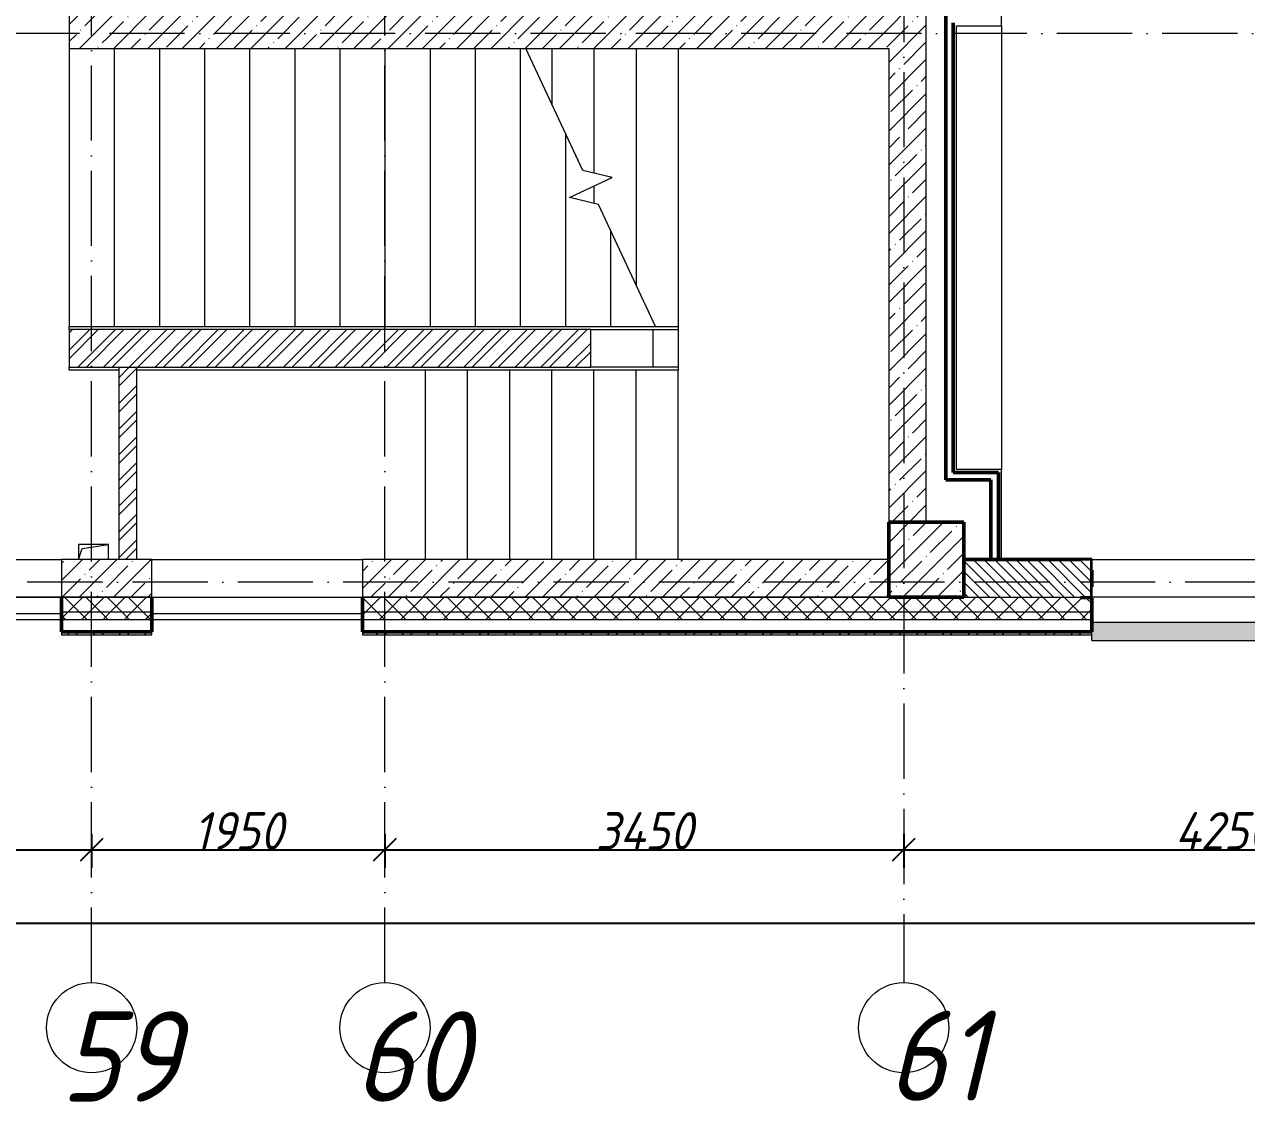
# Model space of a CAD drawing. Header units: millimetres. Extents: x -12989 to 629078, y -109036 to 555275.
# Drawn here: x 596266 to 604393, y 260618 to 267783 of the extents above; entities that cross this region are included whole.
import ezdxf

# ---------------------------------------------------------------- set-up
doc = ezdxf.new("R2010")
doc.units = ezdxf.units.MM
doc.linetypes.add('50_200_ШТРИХ_1Т_ш5_п1_п1_', pattern=[700, 500, -100, 0, -100])
for name, color, linetype, lineweight in [('A-____-____-DIMS', 7, 'Continuous', 9), ('A-FLOR-____-OTLN', 7, 'Continuous', 9), ('A-GENM-____-MCUT', 7, 'Continuous', 25), ('A-GENM-____-OTLN', 7, 'Continuous', 9), ('A-GENM-____-OTLN-1', 7, 'Continuous', 25), ('A-GLAZ-____-OTLN', 7, 'Continuous', 9), ('A-WALL-____-MCUT-1', 7, 'Continuous', 9), ('A-WALL-____-MCUT-2', 7, 'Continuous', 50), ('A-WALL-____-MCUT-3', 7, 'Continuous', 9), ('A-WALL-____-OTLN', 7, 'Continuous', 9), ('A-WALL-____-PATT-1', 7, 'Continuous', 9), ('A-WALL-FNSH-MCUT-1', 7, 'Continuous', 9), ('I-WALL-____-OTLN', 7, 'Continuous', 9), ('S-COLS-____-MCUT', 7, 'Continuous', 50), ('S-COLS-____-OTLN', 7, 'Continuous', 9), ('S-GRID-____-IDEN', 7, 'Continuous', 9), ('S-GRID-____-OTLN-1', 7, '50_200_ШТРИХ_1Т_ш5_п1_п1_', 9), ('S-STRS-____-MBND', 7, 'Continuous', 9), ('S-STRS-____-OTLN-1', 7, 'Continuous', 9)]:
    doc.layers.add(name, color=color, linetype=linetype, lineweight=lineweight)
doc.layers.add('A-GLAZ-____-OTLN-1', color=7, linetype='Continuous', lineweight=9, true_color=0xc0c0c0)
doc.styles.add('ISOCPEUR_I', font='isocpeui.ttf', dxfattribs={"width": 0.9, "height": 2.5})
doc.styles.add('ISOCPEUR_I_9', font='isocpeui.ttf', dxfattribs={"width": 0.9, "height": 250})
doc.dimstyles.new('ISO-2_5_0_9К_БОЛЬШОЙ_ОСИ', dxfattribs={"dimscale": 304.8, "dimtxt": 248.995294, "dimasz": 0.492126, "dimexe": 0.393701, "dimexo": 0, "dimgap": 0, "dimtad": 1, "dimdec": 0, "dimzin": 0, "dimdsep": 46, "dimtxsty": 'ISOCPEUR_I_9', "dimblk1": 'OBLIQUE', "dimblk2": 'OBLIQUE', "dimsah": 1, "dimcen": 0.09, "dimdle": 0.393701, "dimazin": 0, "dimtfac": 1, "dimtdec": 4, "dimtix": 1, "dimtmove": 0, "dimatfit": 3, "dimfxl": 1, "dimtvp": 1, "dimtolj": 1, "dimtzin": 0, "dimarcsym": 2})
pattern_1 = [(45, (513013.31, 265891.49), (-85.53659, 85.53659), []), (45, (513070.34, 265891.49), (-85.53659, 85.53659), [])]
pattern_2 = [(45, (513013.31, 265891.49), (-114.04925, 114.04925), []), (45, (513127.36, 265891.49), (-114.04925, 114.04925), [201.612, -40.322, 3.353, -36.97])]
pattern_3 = [(45, (513013.31, 265891.49), (-70.71068, 70.71068), []), (135, (513013.31, 265891.49), (-70.71068, -70.71068), [])]

# ---------------------------------------------------------------- blocks, each defined once
blk = doc.blocks.new('BSC_Колонна _Прямоугольная - 500х500-V146-АР1_План отверстий 1 этажа в осях 1-64_А-ГГ')
at = {"layer": 'S-COLS-____-OTLN'}
h = blk.add_hatch(dxfattribs=at)
h.set_pattern_fill('FP_180', color=256, style=0, pattern_type=2)
h.set_pattern_definition([(45, (-89250, 1668.96), (-114.04925, 114.04925), []), (45, (-89135.95, 1668.96), (-114.04925, 114.04925), [201.613, -40.323, 3.353, -36.97])])
h.paths.add_polyline_path([(-250, -250), (250, -250), (250, 250), (-250, 250)], flags=0)
at = {"layer": 'S-COLS-____-MCUT'}
for p, q in [((250, 250), (-250, 250)), ((-250, 250), (-250, -250)), ((250, -250), (250, 250)), ((-250, -250), (250, -250))]:
    blk.add_line(p, q, dxfattribs=at)
blk = doc.blocks.new('Фахверк_СКБ_Уголок - 250_2700-27497298-АР1_План отверстий 1 этажа в осях 1-64_А-ГГ')
at = {"layer": 'A-GENM-____-MCUT'}
for p, q in [((200, 181), (125, 181)), ((125, 181), (125, 106)), ((131, 106), (131, 175)), ((131, 175), (200, 175)), ((200, 175), (200, 181)), ((125, 106), (131, 106)), ((131, -6), (125, -6)), ((125, -6), (125, -81)), ((125, -81), (200, -81)), ((131, -75), (131, -6)), ((200, -75), (131, -75)), ((200, -81), (200, -75))]:
    blk.add_line(p, q, dxfattribs=at)
blk = doc.blocks.new('AR_Отверстие прямоугольное _в плите_ - AR_Отверстие прямоугольное _в плите_-V189-АР1_План отверстий 1 этажа в осях 1-64_А-ГГ')
at = {"layer": 'A-GENM-____-OTLN'}
for p, q in [((100, 50), (-100, 50)), ((-100, 50), (-100, -50)), ((-100, -50), (-75, 25)), ((-75, 25), (100, 50)), ((100, -50), (100, 50))]:
    blk.add_line(p, q, dxfattribs=at)
blk = doc.blocks.new('Отлив_СКБ - Отлив витража_120_НВФ-V210-АР1_План отверстий 1 этажа в осях 1-64_А-ГГ')
at = {"layer": 'A-GLAZ-____-OTLN-1'}
for points in [[(0, -2), (1800, -2), (1800, 0), (0, 0)], [(51.1, -120), (1800, -120), (1800, -2), (0, -2), (0, -120)]]:
    blk.add_hatch(color=256, dxfattribs=at).paths.add_polyline_path(points, flags=0)
at = {"layer": 'A-GLAZ-____-OTLN'}
for p, q in [((0, 0), (1800, 0)), ((1800, -2), (0, -2)), ((0, -120), (0, -83)), ((0, -120), (1800, -120)), ((1800, -83), (1800, -120))]:
    blk.add_line(p, q, dxfattribs=at)
blk = doc.blocks.new('Ось сетки - Круг_Ø6_00__ISO-2_5_0_9K_-25732049-АР1_План отверстий 1 этажа в осях 1-64_А-ГГ')
at = {"layer": 'S-GRID-____-IDEN'}
blk.add_circle((0, 0), 3, dxfattribs=at)
blk = doc.blocks.new('_Oblique')
at = {"color": 0, "linetype": 'ByBlock', "lineweight": -2}
blk.add_line((-0.5, -0.5), (0.5, 0.5), dxfattribs=at)
blk = doc.blocks.new('*D5758')
at = {"layer": 'A-____-____-DIMS', "color": 0, "lineweight": -2, "transparency": 16777216}
for p, q in [((594313.3, 262399), (594313.3, 262173)), ((596713.3, 262399), (596713.3, 262173)), ((594193.3, 262293), (596833.3, 262293))]:
    blk.add_line(p, q, dxfattribs=at)
at = {"layer": 'Defpoints', "color": 0, "transparency": 16777216}
for p in [(594313.3, 262399), (596713.3, 262399), (596713.3, 262293)]:
    blk.add_point(p, dxfattribs=at)
at = {"layer": 'A-____-____-DIMS', "color": 0, "lineweight": -2, "transparency": 16777216, "xscale": 150, "yscale": 150, "zscale": 150, "rotation": 180}
blk.add_blockref('_Oblique', (594313.3, 262293), dxfattribs=at)
at = {"layer": 'A-____-____-DIMS', "color": 0, "lineweight": -2, "transparency": 16777216, "xscale": 150, "yscale": 150, "zscale": 150}
blk.add_blockref('_Oblique', (596713.3, 262293), dxfattribs=at)
at = {"layer": 'A-____-____-DIMS', "color": 0, "transparency": 16777216, "insert": (595513.3, 262418), "char_height": 250, "width": 781.462, "attachment_point": 5, "style": 'ISOCPEUR_I_9'}
blk.add_mtext('\\A1;2400', dxfattribs=at)
blk = doc.blocks.new('*D5759')
at = {"layer": 'A-____-____-DIMS', "color": 0, "lineweight": -2, "transparency": 16777216}
for p, q in [((596713.3, 262399), (596713.3, 262173)), ((598663.3, 262399), (598663.3, 262173)), ((596593.3, 262293), (598783.3, 262293))]:
    blk.add_line(p, q, dxfattribs=at)
at = {"layer": 'Defpoints', "color": 0, "transparency": 16777216}
for p in [(596713.3, 262399), (598663.3, 262399), (598663.3, 262293)]:
    blk.add_point(p, dxfattribs=at)
at = {"layer": 'A-____-____-DIMS', "color": 0, "lineweight": -2, "transparency": 16777216, "xscale": 150, "yscale": 150, "zscale": 150, "rotation": 180}
blk.add_blockref('_Oblique', (596713.3, 262293), dxfattribs=at)
at = {"layer": 'A-____-____-DIMS', "color": 0, "lineweight": -2, "transparency": 16777216, "xscale": 150, "yscale": 150, "zscale": 150}
blk.add_blockref('_Oblique', (598663.3, 262293), dxfattribs=at)
at = {"layer": 'A-____-____-DIMS', "color": 0, "transparency": 16777216, "insert": (597688.3, 262418), "char_height": 250, "width": 701.018, "attachment_point": 5, "style": 'ISOCPEUR_I_9'}
blk.add_mtext('\\A1;1950', dxfattribs=at)
blk = doc.blocks.new('*D5760')
at = {"layer": 'A-____-____-DIMS', "color": 0, "lineweight": -2, "transparency": 16777216}
for p, q in [((598663.3, 262399), (598663.3, 262173)), ((602113.3, 262399), (602113.3, 262173)), ((598543.3, 262293), (602233.3, 262293))]:
    blk.add_line(p, q, dxfattribs=at)
at = {"layer": 'Defpoints', "color": 0, "transparency": 16777216}
for p in [(598663.3, 262399), (602113.3, 262399), (602113.3, 262293)]:
    blk.add_point(p, dxfattribs=at)
at = {"layer": 'A-____-____-DIMS', "color": 0, "lineweight": -2, "transparency": 16777216, "xscale": 150, "yscale": 150, "zscale": 150, "rotation": 180}
blk.add_blockref('_Oblique', (598663.3, 262293), dxfattribs=at)
at = {"layer": 'A-____-____-DIMS', "color": 0, "lineweight": -2, "transparency": 16777216, "xscale": 150, "yscale": 150, "zscale": 150}
blk.add_blockref('_Oblique', (602113.3, 262293), dxfattribs=at)
at = {"layer": 'A-____-____-DIMS', "color": 0, "transparency": 16777216, "insert": (600388.3, 262418), "char_height": 250, "width": 781.462, "attachment_point": 5, "style": 'ISOCPEUR_I_9'}
blk.add_mtext('\\A1;3450', dxfattribs=at)
blk = doc.blocks.new('*D5761')
at = {"layer": 'A-____-____-DIMS', "color": 0, "lineweight": -2, "transparency": 16777216}
for p, q in [((602113.3, 262399), (602113.3, 262173)), ((606363.3, 262399), (606363.3, 262173)), ((601993.3, 262293), (606483.3, 262293))]:
    blk.add_line(p, q, dxfattribs=at)
at = {"layer": 'Defpoints', "color": 0, "transparency": 16777216}
for p in [(602113.3, 262399), (606363.3, 262399), (606363.3, 262293)]:
    blk.add_point(p, dxfattribs=at)
at = {"layer": 'A-____-____-DIMS', "color": 0, "lineweight": -2, "transparency": 16777216, "xscale": 150, "yscale": 150, "zscale": 150, "rotation": 180}
blk.add_blockref('_Oblique', (602113.3, 262293), dxfattribs=at)
at = {"layer": 'A-____-____-DIMS', "color": 0, "lineweight": -2, "transparency": 16777216, "xscale": 150, "yscale": 150, "zscale": 150}
blk.add_blockref('_Oblique', (606363.3, 262293), dxfattribs=at)
at = {"layer": 'A-____-____-DIMS', "color": 0, "transparency": 16777216, "insert": (604238.3, 262418), "char_height": 250, "width": 781.462, "attachment_point": 5, "style": 'ISOCPEUR_I_9'}
blk.add_mtext('\\A1;4250', dxfattribs=at)
blk = doc.blocks.new('*D5763')
at = {"layer": 'A-____-____-DIMS', "color": 0, "lineweight": -2, "transparency": 16777216}
for p, q in [((510663.3, 261910.8), (510663.3, 261684.8)), ((614163.3, 261910.8), (614163.3, 261684.8)), ((510543.3, 261804.8), (614283.3, 261804.8))]:
    blk.add_line(p, q, dxfattribs=at)
at = {"layer": 'Defpoints', "color": 0, "transparency": 16777216}
for p in [(510663.3, 261910.8), (614163.3, 261910.8), (614163.3, 261804.8)]:
    blk.add_point(p, dxfattribs=at)
at = {"layer": 'A-____-____-DIMS', "color": 0, "lineweight": -2, "transparency": 16777216, "xscale": 150, "yscale": 150, "zscale": 150, "rotation": 180}
blk.add_blockref('_Oblique', (510663.3, 261804.8), dxfattribs=at)
at = {"layer": 'A-____-____-DIMS', "color": 0, "lineweight": -2, "transparency": 16777216, "xscale": 150, "yscale": 150, "zscale": 150}
blk.add_blockref('_Oblique', (614163.3, 261804.8), dxfattribs=at)
at = {"layer": 'A-____-____-DIMS', "color": 0, "transparency": 16777216, "insert": (562413.3, 261929.8), "char_height": 250, "width": 1080.257, "attachment_point": 5, "style": 'ISOCPEUR_I_9'}
blk.add_mtext('\\A1;103500', dxfattribs=at)

msp = doc.modelspace()

# ---------------------------------------------------------------- hatches: boundary and pattern name
at = {"layer": 'A-WALL-____-PATT-1'}
h = msp.add_hatch(dxfattribs=at)
h.set_pattern_fill('FP_27', color=256, style=0, pattern_type=2)
h.set_pattern_definition(pattern_2)
h.paths.add_polyline_path([(596813.3109, 267622.5335), (596813.3109, 271722.5335), (596563.3109, 271722.5335), (596563.3109, 267622.5335)], flags=0)
h = msp.add_hatch(dxfattribs=at)
h.set_pattern_fill('FP_27', color=256, style=0, pattern_type=2)
h.set_pattern_definition(pattern_2)
h.paths.add_polyline_path([(602013.3109, 267622.5335), (602013.3109, 267872.5335), (596813.3109, 267872.5335), (596813.3109, 267622.5335), (601371.5752, 267622.5335)], flags=0)
h = msp.add_hatch(dxfattribs=at)
h.set_pattern_fill('FP_27', color=256, style=0, pattern_type=2)
h.set_pattern_definition(pattern_2)
h.paths.add_polyline_path([(602255.3073, 264472.5335), (602263.3109, 264472.5335), (602263.3109, 267872.5335), (602013.3109, 267872.5335), (602013.3109, 264472.5335)], flags=0)
h = msp.add_hatch(dxfattribs=at)
h.set_pattern_fill('FP_3', color=256, style=0, pattern_type=2)
h.set_pattern_definition(pattern_1)
h.paths.add_polyline_path([(600031.7153, 265502.5335), (600031.7153, 265752.5335), (596563.3109, 265752.5335), (596563.3109, 265502.5335), (599604.1109, 265502.5335)], flags=0)
h = msp.add_hatch(dxfattribs=at)
h.set_pattern_fill('FP_3', color=256, style=0, pattern_type=2)
h.set_pattern_definition(pattern_1)
h.paths.add_polyline_path([(597013.3109, 264222.5335), (597013.3109, 265502.5335), (596893.3109, 265502.5335), (596893.3109, 264222.5335)], flags=0)
h = msp.add_hatch(dxfattribs=at)
h.set_pattern_fill('FP_27', color=256, style=0, pattern_type=2)
h.set_pattern_definition(pattern_2)
h.paths.add_polyline_path([(602013.3109, 263972.5335), (602013.3109, 264222.5335), (598513.3109, 264222.5335), (598513.3109, 263972.5335), (601371.5752, 263972.5335)], flags=0)
h.paths.add_polyline_path([(596513.3109, 263972.5335), (597113.3109, 263972.5335), (597113.3109, 264222.5335), (596513.3109, 264222.5335)], flags=0)
h = msp.add_hatch(dxfattribs=at)
h.set_pattern_fill('FP_6', color=256, style=0, pattern_type=2)
h.set_pattern_definition([(135, (513013.31, 265891.49), (-35.35534, -35.35534), [])])
h.paths.add_polyline_path([(605169.3109, 263972.5335), (606263.3109, 263972.5335), (606263.3109, 264222.5335), (605169.3109, 264222.5335), (605169.3109, 264153.5335), (605163.3109, 264153.5335), (605163.3109, 264041.5335), (605169.3109, 264041.5335), (605169.3109, 263973.8972)], flags=0)
h.paths.add_polyline_path([(603139.0395, 263972.5335), (603357.3109, 263972.5335), (603357.3109, 264041.5335), (603363.3109, 264041.5335), (603363.3109, 264153.5335), (603357.3109, 264153.5335), (603357.3109, 264222.5335), (602513.3109, 264222.5335), (602513.3109, 263972.5335)], flags=0)
h = msp.add_hatch(dxfattribs=at)
h.set_pattern_fill('FP_1', color=256, style=0, pattern_type=2)
h.set_pattern_definition(pattern_3)
h.paths.add_polyline_path([(613743.8252, 263872.5335), (614263.3109, 263872.5335), (614263.3109, 263972.5335), (605238.3109, 263972.5335), (605238.3109, 263966.5335), (605163.3109, 263966.5335), (605163.3109, 263872.5335), (611976.3609, 263872.5335)], flags=0)
h.paths.add_polyline_path([(603139.0395, 263872.5335), (603363.3109, 263872.5335), (603363.3109, 263966.5335), (603288.3109, 263966.5335), (603288.3109, 263972.5335), (598513.3109, 263972.5335), (598513.3109, 263872.5335), (602255.3073, 263872.5335)], flags=0)
h.paths.add_polyline_path([(597113.3109, 263872.5335), (597113.3109, 263972.5335), (596513.3109, 263972.5335), (596513.3109, 263872.5335)], flags=0)
h.paths.add_polyline_path([(594413.3109, 263872.5335), (594413.3109, 263972.5335), (593288.3109, 263972.5335), (593288.3109, 263966.5335), (593213.3109, 263966.5335), (593213.3109, 263872.5335), (594301.718, 263872.5335)], flags=0)
h.paths.add_polyline_path([(591413.3109, 263872.5335), (591413.3109, 263966.5335), (591338.3109, 263966.5335), (591338.3109, 263972.5335), (590288.3109, 263972.5335), (590288.3109, 263966.5335), (590213.3109, 263966.5335), (590213.3109, 263872.5335), (590766.7895, 263872.5335)], flags=0)
h.paths.add_polyline_path([(587288.3109, 263872.5335), (588413.3109, 263872.5335), (588413.3109, 263972.5335), (587288.3109, 263972.5335), (587288.3109, 263966.5335), (587213.3109, 263966.5335), (587213.3109, 263872.5335), (587231.8609, 263872.5335)], flags=0)
h.paths.add_polyline_path([(585413.3109, 263872.5335), (585413.3109, 263972.5335), (584088.3109, 263972.5335), (584088.3109, 263966.5335), (584013.3109, 263966.5335), (584013.3109, 263872.5335), (584580.6645, 263872.5335)], flags=0)
h.paths.add_polyline_path([(581929.468, 263872.5335), (582213.3109, 263872.5335), (582213.3109, 263966.5335), (582138.3109, 263966.5335), (582138.3109, 263972.5335), (581088.3109, 263972.5335), (581088.3109, 263966.5335), (581013.3109, 263966.5335), (581013.3109, 263872.5335), (581863.3109, 263872.5335)], flags=0)
h.paths.add_polyline_path([(575743.343, 263872.5335), (576213.3109, 263872.5335), (576213.3109, 263966.5335), (576138.3109, 263966.5335), (576138.3109, 263972.5335), (575088.3109, 263972.5335), (575088.3109, 263966.5335), (575013.3109, 263966.5335), (575013.3109, 263872.5335), (575363.3109, 263872.5335)], flags=0)
h.paths.add_polyline_path([(573213.3109, 263872.5335), (573213.3109, 263966.5335), (573138.3109, 263966.5335), (573138.3109, 263972.5335), (572088.3109, 263972.5335), (572088.3109, 263966.5335), (572013.3109, 263966.5335), (572013.3109, 263872.5335), (573092.1466, 263872.5335)], flags=0)
h.paths.add_polyline_path([(569557.218, 263872.5335), (570213.3109, 263872.5335), (570213.3109, 263966.5335), (570138.3109, 263966.5335), (570138.3109, 263972.5335), (569088.3109, 263972.5335), (569088.3109, 263966.5335), (569013.3109, 263966.5335), (569013.3109, 263872.5335), (569088.3109, 263872.5335)], flags=0)
h.paths.add_polyline_path([(566906.0216, 263872.5335), (567213.3109, 263872.5335), (567213.3109, 263966.5335), (567138.3109, 263966.5335), (567138.3109, 263972.5335), (566088.3109, 263972.5335), (566088.3109, 263966.5335), (566013.3109, 263966.5335), (566013.3109, 263872.5335), (566863.3109, 263872.5335)], flags=0)
h.paths.add_polyline_path([(563363.3109, 263872.5335), (564213.3109, 263872.5335), (564213.3109, 263966.5335), (564138.3109, 263966.5335), (564138.3109, 263972.5335), (563088.3109, 263972.5335), (563088.3109, 263966.5335), (563013.3109, 263966.5335), (563013.3109, 263872.5335), (563088.3109, 263872.5335)], flags=0)
h.paths.add_polyline_path([(561207.3109, 263872.5335), (561213.3109, 263872.5335), (561213.3109, 263966.5335), (561138.3109, 263966.5335), (561138.3109, 263972.5335), (560088.3109, 263972.5335), (560088.3109, 263966.5335), (560013.3109, 263966.5335), (560013.3109, 263872.5335), (561138.3109, 263872.5335)], flags=0)
h.paths.add_polyline_path([(558068.7002, 263872.5335), (558213.3109, 263872.5335), (558213.3109, 263966.5335), (558138.3109, 263966.5335), (558138.3109, 263972.5335), (557088.3109, 263972.5335), (557088.3109, 263966.5335), (557013.3109, 263966.5335), (557013.3109, 263872.5335), (557863.3109, 263872.5335)], flags=0)
h.paths.add_polyline_path([(555138.3109, 263872.5335), (555213.3109, 263872.5335), (555213.3109, 263966.5335), (555138.3109, 263966.5335), (555138.3109, 263972.5335), (554088.3109, 263972.5335), (554088.3109, 263966.5335), (554013.3109, 263966.5335), (554013.3109, 263872.5335), (554863.3109, 263872.5335)], flags=0)
h.paths.add_polyline_path([(551882.5751, 263872.5335), (552213.3109, 263872.5335), (552213.3109, 263966.5335), (552138.3109, 263966.5335), (552138.3109, 263972.5335), (551348.3109, 263972.5335), (551348.3109, 263872.5335), (551863.3109, 263872.5335)], flags=0)
h.paths.add_polyline_path([(551328.3109, 263872.5335), (551328.3109, 263972.5335), (550809.3109, 263972.5335), (550809.3109, 263872.5335), (550998.843, 263872.5335)], flags=0)
h.paths.add_polyline_path([(539510.3251, 263872.5335), (540013.3109, 263872.5335), (540013.3109, 263966.5335), (539938.3109, 263966.5335), (539938.3109, 263972.5335), (538809.3109, 263972.5335), (538809.3109, 263872.5335)], flags=0)
h.paths.add_polyline_path([(536938.3109, 263872.5335), (537013.3109, 263872.5335), (537013.3109, 263966.5335), (536938.3109, 263966.5335), (536938.3109, 263972.5335), (535888.3109, 263972.5335), (535888.3109, 263966.5335), (535813.3109, 263966.5335), (535813.3109, 263972.5335), (535809.3109, 263972.5335), (535809.3109, 263872.5335), (535975.3966, 263872.5335)], flags=0)
h.paths.add_polyline_path([(534013.3109, 263872.5335), (534013.3109, 263966.5335), (533938.3109, 263966.5335), (533938.3109, 263972.5335), (532809.3109, 263972.5335), (532809.3109, 263872.5335), (533324.2001, 263872.5335)], flags=0)
h.paths.add_polyline_path([(531013.3109, 263872.5335), (531013.3109, 263966.5335), (530938.3109, 263966.5335), (530938.3109, 263972.5335), (529809.3109, 263972.5335), (529809.3109, 263872.5335), (530673.0037, 263872.5335)], flags=0)
h.paths.add_polyline_path([(527413.3109, 263872.5335), (528013.3109, 263872.5335), (528013.3109, 263966.5335), (527938.3109, 263966.5335), (527938.3109, 263972.5335), (526888.3109, 263972.5335), (526888.3109, 263966.5335), (526813.3109, 263966.5335), (526813.3109, 263972.5335), (526809.3109, 263972.5335), (526809.3109, 263872.5335), (527138.0751, 263872.5335)], flags=0)
h.paths.add_polyline_path([(525807.3109, 263872.5335), (525813.3109, 263872.5335), (525813.3109, 263966.5335), (525738.3109, 263966.5335), (525738.3109, 263972.5335), (520488.3109, 263972.5335), (520488.3109, 263966.5335), (520413.3109, 263966.5335), (520413.3109, 263872.5335), (525738.3109, 263872.5335)], flags=0)
h.paths.add_polyline_path([(518300.7537, 263872.5335), (519417.3109, 263872.5335), (519417.3109, 263972.5335), (519413.3109, 263972.4447), (519413.3109, 263966.5335), (519338.3109, 263966.5335), (519338.3109, 263972.5335), (514913.3109, 263972.5335), (514913.3109, 263872.5335), (516533.2894, 263872.5335)], flags=0)
h.paths.add_polyline_path([(513513.3109, 263872.5335), (513513.3109, 263972.5335), (512913.3109, 263972.5335), (512913.3109, 263872.5335), (512998.3608, 263872.5335)], flags=0)
h.paths.add_polyline_path([(510563.3109, 263872.5335), (510813.3109, 263872.5335), (510813.3109, 263972.5335), (510563.3109, 263972.5335)], flags=0)
h = msp.add_hatch(dxfattribs=at)
h.set_pattern_fill('FP_1', color=256, style=0, pattern_type=2)
h.set_pattern_definition(pattern_3)
h.paths.add_polyline_path([(613743.8252, 263822.5335), (614363.3109, 263822.5335), (614363.3109, 263872.5335), (605163.3109, 263872.5335), (605163.3109, 263822.5335), (611976.3609, 263822.5335)], flags=0)
h.paths.add_polyline_path([(602255.3073, 263822.5335), (603363.3109, 263822.5335), (603363.3109, 263872.5335), (598513.3109, 263872.5335), (598513.3109, 263822.5335), (601371.5752, 263822.5335)], flags=0)
h.paths.add_polyline_path([(596513.3109, 263822.5335), (597113.3109, 263822.5335), (597113.3109, 263872.5335), (596513.3109, 263872.5335)], flags=0)
h.paths.add_polyline_path([(593213.3109, 263822.5335), (594413.3109, 263822.5335), (594413.3109, 263872.5335), (593213.3109, 263872.5335)], flags=0)
h.paths.add_polyline_path([(590766.7895, 263822.5335), (591413.3109, 263822.5335), (591413.3109, 263872.5335), (590213.3109, 263872.5335), (590213.3109, 263822.5335)], flags=0)
h.paths.add_polyline_path([(587231.8609, 263822.5335), (588413.3109, 263822.5335), (588413.3109, 263872.5335), (587213.3109, 263872.5335), (587213.3109, 263822.5335)], flags=0)
h.paths.add_polyline_path([(585413.3109, 263822.5335), (585413.3109, 263872.5335), (584013.3109, 263872.5335), (584013.3109, 263822.5335), (584580.6645, 263822.5335)], flags=0)
h.paths.add_polyline_path([(582213.3109, 263822.5335), (582213.3109, 263872.5335), (581013.3109, 263872.5335), (581013.3109, 263822.5335), (581929.468, 263822.5335)], flags=0)
h.paths.add_polyline_path([(575013.3109, 263822.5335), (576213.3109, 263822.5335), (576213.3109, 263872.5335), (575013.3109, 263872.5335)], flags=0)
h.paths.add_polyline_path([(573213.3109, 263822.5335), (573213.3109, 263872.5335), (572013.3109, 263872.5335), (572013.3109, 263822.5335), (573092.1466, 263822.5335)], flags=0)
h.paths.add_polyline_path([(569557.218, 263822.5335), (570213.3109, 263822.5335), (570213.3109, 263872.5335), (569013.3109, 263872.5335), (569013.3109, 263822.5335)], flags=0)
h.paths.add_polyline_path([(567213.3109, 263822.5335), (567213.3109, 263872.5335), (566013.3109, 263872.5335), (566013.3109, 263822.5335), (566906.0216, 263822.5335)], flags=0)
h.paths.add_polyline_path([(564213.3109, 263822.5335), (564213.3109, 263872.5335), (563013.3109, 263872.5335), (563013.3109, 263822.5335), (563371.093, 263822.5335)], flags=0)
h.paths.add_polyline_path([(561213.3109, 263822.5335), (561213.3109, 263872.5335), (560013.3109, 263872.5335), (560013.3109, 263822.5335), (560719.8966, 263822.5335)], flags=0)
h.paths.add_polyline_path([(557013.3109, 263822.5335), (558213.3109, 263822.5335), (558213.3109, 263872.5335), (557013.3109, 263872.5335)], flags=0)
h.paths.add_polyline_path([(554013.3109, 263822.5335), (555213.3109, 263822.5335), (555213.3109, 263872.5335), (554013.3109, 263872.5335)], flags=0)
h.paths.add_polyline_path([(551348.3109, 263822.5335), (552213.3109, 263822.5335), (552213.3109, 263872.5335), (551348.3109, 263872.5335)], flags=0)
h.paths.add_polyline_path([(550809.3109, 263822.5335), (551328.3109, 263822.5335), (551328.3109, 263872.5335), (550809.3109, 263872.5335)], flags=0)
h.paths.add_polyline_path([(539510.3251, 263822.5335), (540013.3109, 263822.5335), (540013.3109, 263872.5335), (538809.3109, 263872.5335), (538809.3109, 263822.5335)], flags=0)
h.paths.add_polyline_path([(535809.3109, 263822.5335), (537013.3109, 263822.5335), (537013.3109, 263872.5335), (535809.3109, 263872.5335)], flags=0)
h.paths.add_polyline_path([(532809.3109, 263822.5335), (534013.3109, 263822.5335), (534013.3109, 263872.5335), (532809.3109, 263872.5335)], flags=0)
h.paths.add_polyline_path([(531013.3109, 263822.5335), (531013.3109, 263872.5335), (529809.3109, 263872.5335), (529809.3109, 263822.5335), (530673.0037, 263822.5335)], flags=0)
h.paths.add_polyline_path([(528013.3109, 263822.5335), (528013.3109, 263872.5335), (526809.3109, 263872.5335), (526809.3109, 263822.5335), (527138.0751, 263822.5335)], flags=0)
h.paths.add_polyline_path([(525370.6108, 263822.5335), (525813.3109, 263822.5335), (525813.3109, 263872.5335), (520413.3109, 263872.5335), (520413.3109, 263822.5335), (523603.1465, 263822.5335)], flags=0)
h.paths.add_polyline_path([(518300.7537, 263822.5335), (519417.3109, 263822.5335), (519417.3109, 263872.5335), (514913.3109, 263872.5335), (514913.3109, 263822.5335), (516533.2894, 263822.5335)], flags=0)
h.paths.add_polyline_path([(513513.3109, 263822.5335), (513513.3109, 263872.5335), (512913.3109, 263872.5335), (512913.3109, 263822.5335), (512998.3608, 263822.5335)], flags=0)
h.paths.add_polyline_path([(510563.3109, 263822.5335), (510813.3109, 263822.5335), (510813.3109, 263872.5335), (510563.3109, 263872.5335)], flags=0)
h = msp.add_hatch(dxfattribs=at)
h.set_pattern_fill('FP_3', color=256, style=0, pattern_type=2)
h.set_pattern_definition(pattern_1)
h.paths.add_polyline_path([(614493.3109, 263722.5335), (614493.3109, 263742.5335), (605163.3109, 263742.5335), (605163.3109, 263722.5335), (613743.8252, 263722.5335)], flags=0)
h.paths.add_polyline_path([(603139.0395, 263722.5335), (603363.3109, 263722.5335), (603363.3109, 263742.5335), (598513.3109, 263742.5335), (598513.3109, 263722.5335), (602255.3073, 263722.5335)], flags=0)
h.paths.add_polyline_path([(597113.3109, 263722.5335), (597113.3109, 263742.5335), (596513.3109, 263742.5335), (596513.3109, 263722.5335)], flags=0)
h.paths.add_polyline_path([(593213.3109, 263722.5335), (594413.3109, 263722.5335), (594413.3109, 263742.5335), (593213.3109, 263742.5335)], flags=0)
h.paths.add_polyline_path([(591413.3109, 263722.5335), (591413.3109, 263742.5335), (590213.3109, 263742.5335), (590213.3109, 263722.5335), (590766.7895, 263722.5335)], flags=0)
h.paths.add_polyline_path([(588413.3109, 263722.5335), (588413.3109, 263742.5335), (587213.3109, 263742.5335), (587213.3109, 263722.5335), (587231.8609, 263722.5335)], flags=0)
h.paths.add_polyline_path([(585413.3109, 263722.5335), (585413.3109, 263742.5335), (584898.3109, 263742.5335), (584898.3109, 263722.5335)], flags=0)

# ---------------------------------------------------------------- linework, layer by layer
at = {"layer": 'A-FLOR-____-OTLN'}
for p, q in [((596563.3109, 265752.5335), (596563.3109, 265772.5335)), ((596563.3109, 265482.5335), (596563.3109, 265502.5335)), ((596893.3109, 265482.5335), (596563.3109, 265482.5335)), ((598933.3109, 265482.5335), (597013.3109, 265482.5335)), ((598933.3109, 264222.5335), (598933.3109, 265482.5335))]:
    msp.add_line(p, q, dxfattribs=at)
at = {"layer": 'A-WALL-____-MCUT-1'}
for p, q in [((602263.3109, 264472.5335), (602263.3109, 271972.5335)), ((596563.3109, 271722.5335), (596563.3109, 267622.5335)), ((596563.3109, 267622.5335), (602013.3109, 267622.5335)), ((602013.3109, 267622.5335), (602013.3109, 264472.5335)), ((600031.7153, 265752.5335), (596563.3109, 265752.5335)), ((596563.3109, 265752.5335), (596563.3109, 265502.5335)), ((600031.7153, 265502.5335), (600031.7153, 265752.5335)), ((596563.3109, 265502.5335), (600031.7153, 265502.5335)), ((596893.3109, 265502.5335), (596893.3109, 264222.5335)), ((597013.3109, 264222.5335), (597013.3109, 265502.5335)), ((597113.3109, 264222.5335), (596513.3109, 264222.5335)), ((596513.3109, 264222.5335), (596513.3109, 263972.5335)), ((597113.3109, 263972.5335), (597113.3109, 264222.5335)), ((602013.3109, 264222.5335), (598513.3109, 264222.5335)), ((598513.3109, 264222.5335), (598513.3109, 263972.5335)), ((596513.3109, 263972.5335), (597113.3109, 263972.5335)), ((597113.3109, 263972.5335), (596513.3109, 263972.5335)), ((598513.3109, 263972.5335), (602013.3109, 263972.5335)), ((602013.3109, 263972.5335), (598513.3109, 263972.5335))]:
    msp.add_line(p, q, dxfattribs=at)
at = {"layer": 'A-WALL-____-MCUT-2'}
for p, q in [((602393.3109, 267842.5335), (602393.3109, 264752.5335)), ((602443.3109, 264802.5335), (602443.3109, 267792.5335)), ((602743.3109, 264802.5335), (602443.3109, 264802.5335)), ((602743.3109, 264222.5335), (602743.3109, 264802.5335)), ((602393.3109, 264752.5335), (602693.3109, 264752.5335)), ((602693.3109, 264752.5335), (602693.3109, 264222.5335)), ((603288.3109, 264222.5335), (602513.3109, 264222.5335)), ((602693.3109, 264222.5335), (602743.3109, 264222.5335)), ((603363.3109, 264041.5335), (603363.3109, 264153.5335)), ((596513.3109, 263972.5335), (596513.3109, 263742.5335)), ((597113.3109, 263742.5335), (597113.3109, 263972.5335)), ((598513.3109, 263972.5335), (598513.3109, 263742.5335)), ((603363.3109, 263742.5335), (603363.3109, 263966.5335)), ((596513.3109, 263742.5335), (597113.3109, 263742.5335)), ((598513.3109, 263742.5335), (603363.3109, 263742.5335))]:
    msp.add_line(p, q, dxfattribs=at)
at = {"layer": 'A-WALL-____-MCUT-3'}
for p, q in [((602513.3109, 263972.5335), (603288.3109, 263972.5335)), ((597113.3109, 263872.5335), (596513.3109, 263872.5335)), ((597113.3109, 263822.5335), (596513.3109, 263822.5335)), ((603363.3109, 263872.5335), (598513.3109, 263872.5335)), ((603363.3109, 263822.5335), (598513.3109, 263822.5335))]:
    msp.add_line(p, q, dxfattribs=at)
at = {"layer": 'A-WALL-____-OTLN'}
for p, q in [((600031.7153, 265752.5335), (600613.3109, 265752.5335)), ((600446.3759, 265502.5335), (600446.3759, 265752.5335)), ((600613.3109, 265752.5335), (600613.3109, 265502.5335)), ((600613.3109, 265502.5335), (600031.7153, 265502.5335)), ((594413.3109, 264222.5335), (596513.3109, 264222.5335)), ((597113.3109, 264222.5335), (598513.3109, 264222.5335)), ((603363.3109, 264222.5335), (605163.3109, 264222.5335)), ((594413.3109, 263972.5335), (596513.3109, 263972.5335)), ((596513.3109, 263972.5335), (594413.3109, 263972.5335)), ((596513.3109, 263972.5335), (596513.3109, 263972.5335)), ((597113.3109, 263972.5335), (598513.3109, 263972.5335)), ((597113.3109, 263972.5335), (598513.3109, 263972.5335)), ((597113.3109, 263972.5335), (597113.3109, 263972.5335)), ((605163.3109, 263972.5335), (603363.3109, 263972.5335)), ((596513.3109, 263862.5335), (594413.3109, 263862.5335)), ((596513.3109, 263822.5335), (594413.3109, 263822.5335)), ((598513.3109, 263862.5335), (597113.3109, 263862.5335)), ((598513.3109, 263822.5335), (597113.3109, 263822.5335))]:
    msp.add_line(p, q, dxfattribs=at)
at = {"layer": 'A-WALL-FNSH-MCUT-1'}
for p, q in [((602763.3109, 267772.5335), (602763.3109, 268372.5335)), ((602463.3109, 267772.5335), (602763.3109, 267772.5335)), ((602463.3109, 264822.5335), (602463.3109, 267772.5335)), ((602763.3109, 264822.5335), (602463.3109, 264822.5335)), ((602763.3109, 264222.5335), (602763.3109, 264822.5335)), ((602743.3109, 264222.5335), (602763.3109, 264222.5335)), ((597113.3109, 263742.5335), (596513.3109, 263742.5335)), ((596513.3109, 263742.5335), (596513.3109, 263722.5335)), ((596513.3109, 263722.5335), (597113.3109, 263722.5335)), ((597113.3109, 263722.5335), (597113.3109, 263742.5335)), ((598513.3109, 263742.5335), (598513.3109, 263722.5335)), ((598513.3109, 263722.5335), (603363.3109, 263722.5335)), ((603363.3109, 263722.5335), (603363.3109, 263742.5335)), ((603363.3109, 263742.5335), (603363.3109, 263742.5335))]:
    msp.add_line(p, q, dxfattribs=at)
at = {"layer": 'I-WALL-____-OTLN'}
for p, q in [((602762.8109, 267772.5335), (602762.8109, 264822.5335)), ((602763.3109, 267772.5335), (602763.3109, 264822.5335))]:
    msp.add_line(p, q, dxfattribs=at)
at = {"layer": 'S-GRID-____-OTLN-1'}
for p, q in [((602113.3109, 315772.4512), (602113.3109, 261408.8852)), ((596713.3109, 261408.8852), (596713.3109, 272426.5075)), ((598663.3109, 261408.8852), (598663.3109, 272426.5075)), ((616934.3705, 267722.5335), (508344.5407, 267722.5335)), ((617087.7175, 264072.5335), (508344.5407, 264072.5335)), ((617087.7175, 264072.5335), (508344.5407, 264072.5335))]:
    msp.add_line(p, q, dxfattribs=at)
at = {"layer": 'S-STRS-____-MBND'}
for p, q in [((599979.149, 266810.822), (599600.6417, 267622.5335)), ((600173.5869, 266763.5676), (599979.149, 266810.822)), ((599890.3657, 266631.4994), (600173.5869, 266763.5676)), ((600084.8036, 266584.2451), (599890.3657, 266631.4994)), ((600463.3109, 265772.5335), (600084.8036, 266584.2451))]:
    msp.add_line(p, q, dxfattribs=at)
at = {"layer": 'S-STRS-____-OTLN-1'}
for p, q in [((596563.3109, 267622.5335), (596563.3109, 265772.5335)), ((596563.3109, 267622.5335), (596563.3109, 265772.5335)), ((596863.3109, 267622.5335), (596863.3109, 265772.5335)), ((596863.3109, 267622.5335), (596863.3109, 265772.5335)), ((597163.3109, 267622.5335), (597163.3109, 265772.5335)), ((597163.3109, 267622.5335), (597163.3109, 265772.5335)), ((597463.3109, 267622.5335), (597463.3109, 265772.5335)), ((597463.3109, 267622.5335), (597463.3109, 265772.5335)), ((597763.3109, 267622.5335), (597763.3109, 265772.5335)), ((597763.3109, 267622.5335), (597763.3109, 265772.5335)), ((598063.3109, 267622.5335), (598063.3109, 265772.5335)), ((598063.3109, 267622.5335), (598063.3109, 265772.5335)), ((598363.3109, 267622.5335), (598363.3109, 265772.5335)), ((598363.3109, 267622.5335), (598363.3109, 265772.5335)), ((598663.3109, 267622.5335), (598663.3109, 265772.5335)), ((598663.3109, 267622.5335), (598663.3109, 265772.5335)), ((598963.3109, 267622.5335), (598963.3109, 265772.5335)), ((598963.3109, 267622.5335), (598963.3109, 265772.5335)), ((599263.3109, 267622.5335), (599263.3109, 265772.5335)), ((599263.3109, 267622.5335), (599263.3109, 265772.5335)), ((599563.3109, 267622.5335), (599563.3109, 265772.5335)), ((599563.3109, 267622.5335), (599563.3109, 265772.5335)), ((599773.3109, 267622.5335), (599773.3109, 267252.2433)), ((599773.3109, 267622.5335), (599773.3109, 267252.2433)), ((600053.3109, 267622.5335), (600053.3109, 266792.7984)), ((600053.3109, 267622.5335), (600053.3109, 266792.7984)), ((600333.3109, 267622.5335), (600333.3109, 266051.3194)), ((600333.3109, 267622.5335), (600333.3109, 266051.3194)), ((600613.3109, 267622.5335), (600613.3109, 265772.5335)), ((600613.3109, 267622.5335), (600613.3109, 265772.5335)), ((599863.3109, 267059.2377), (599863.3109, 265772.5335)), ((599863.3109, 267059.2377), (599863.3109, 265772.5335)), ((600163.3109, 266766.065), (600163.3109, 266758.7759)), ((600163.3109, 266766.065), (600163.3109, 266758.7759)), ((600053.3109, 266707.482), (600053.3109, 266591.8987)), ((600053.3109, 266707.482), (600053.3109, 266591.8987)), ((600163.3109, 266415.8856), (600163.3109, 265772.5335)), ((600163.3109, 266415.8856), (600163.3109, 265772.5335)), ((596563.3109, 265772.5335), (596863.3109, 265772.5335)), ((596863.3109, 265772.5335), (597163.3109, 265772.5335)), ((597163.3109, 265772.5335), (597463.3109, 265772.5335)), ((597463.3109, 265772.5335), (597763.3109, 265772.5335)), ((597763.3109, 265772.5335), (598063.3109, 265772.5335)), ((598063.3109, 265772.5335), (598363.3109, 265772.5335)), ((598363.3109, 265772.5335), (598663.3109, 265772.5335)), ((598663.3109, 265772.5335), (598963.3109, 265772.5335)), ((598963.3109, 265772.5335), (599263.3109, 265772.5335)), ((599263.3109, 265772.5335), (599563.3109, 265772.5335)), ((599563.3109, 265772.5335), (599863.3109, 265772.5335)), ((599863.3109, 265772.5335), (600163.3109, 265772.5335)), ((600163.3109, 265772.5335), (600463.3109, 265772.5335)), ((600463.3109, 265772.5335), (600613.3109, 265772.5335)), ((600613.3109, 265772.5335), (600613.3109, 265752.5335)), ((598933.3109, 264222.5335), (598933.3109, 265482.5335)), ((599213.3109, 265482.5335), (598933.3109, 265482.5335)), ((599493.3109, 265482.5335), (599213.3109, 265482.5335)), ((599213.3109, 264222.5335), (599213.3109, 265482.5335)), ((599213.3109, 264222.5335), (599213.3109, 265482.5335)), ((599773.3109, 265482.5335), (599493.3109, 265482.5335)), ((599493.3109, 264222.5335), (599493.3109, 265482.5335)), ((599493.3109, 264222.5335), (599493.3109, 265482.5335)), ((600053.3109, 265482.5335), (599773.3109, 265482.5335)), ((599773.3109, 264222.5335), (599773.3109, 265482.5335)), ((599773.3109, 264222.5335), (599773.3109, 265482.5335)), ((600333.3109, 265482.5335), (600053.3109, 265482.5335)), ((600053.3109, 264222.5335), (600053.3109, 265482.5335)), ((600053.3109, 264222.5335), (600053.3109, 265482.5335)), ((600613.3109, 265482.5335), (600333.3109, 265482.5335)), ((600333.3109, 264222.5335), (600333.3109, 265482.5335)), ((600333.3109, 264222.5335), (600333.3109, 265482.5335)), ((600613.3109, 265502.5335), (600613.3109, 265482.5335)), ((600613.3109, 264222.5335), (600613.3109, 265482.5335)), ((600613.3109, 264222.5335), (600613.3109, 265482.5335))]:
    msp.add_line(p, q, dxfattribs=at)

# ---------------------------------------------------------------- block references
at = {"layer": 'A-GENM-____-OTLN'}
msp.add_blockref('AR_Отверстие прямоугольное _в плите_ - AR_Отверстие прямоугольное _в плите_-V189-АР1_План отверстий 1 этажа в осях 1-64_А-ГГ', (596726.0368, 264272.5335), dxfattribs=at)
at = {"layer": 'A-GENM-____-OTLN-1', "rotation": 180}
msp.add_blockref('Фахверк_СКБ_Уголок - 250_2700-27497298-АР1_План отверстий 1 этажа в осях 1-64_А-ГГ', (603488.3109, 264147.5335), dxfattribs=at)
at = {"layer": 'A-GLAZ-____-OTLN'}
msp.add_blockref('Отлив_СКБ - Отлив витража_120_НВФ-V210-АР1_План отверстий 1 этажа в осях 1-64_А-ГГ', (603363.3109, 263805.5335), dxfattribs=at)
at = {"layer": 'S-COLS-____-OTLN'}
msp.add_blockref('BSC_Колонна _Прямоугольная - 500х500-V146-АР1_План отверстий 1 этажа в осях 1-64_А-ГГ', (602263.3109, 264222.5335), dxfattribs=at)
at = {"layer": 'S-GRID-____-IDEN', "xscale": 99.99999999999993, "yscale": 99.99999999999993, "zscale": 99.99999999999993}
for p in [(596713.3109, 261108.8852), (598663.3109, 261108.8852)]:
    msp.add_blockref('Ось сетки - Круг_Ø6_00__ISO-2_5_0_9K_-25732049-АР1_План отверстий 1 этажа в осях 1-64_А-ГГ', p, dxfattribs=at)
at = {"layer": 'S-GRID-____-IDEN', "xscale": 99.99999999999993, "yscale": 99.99999999999993, "zscale": 99.99999999999993, "rotation": 180}
msp.add_blockref('Ось сетки - Круг_Ø6_00__ISO-2_5_0_9K_-25732049-АР1_План отверстий 1 этажа в осях 1-64_А-ГГ', (602113.3109, 261108.8852), dxfattribs=at)

# ---------------------------------------------------------------- texts
at = {"layer": 'S-GRID-____-IDEN', "char_height": 600, "attachment_point": 1, "style": 'ISOCPEUR_I'}
for s, insert, width in [('59', (596508.3826, 261217.6599), 404.0505), ('60', (598458.3826, 261217.6599), 404.0505), ('61', (602002.7892, 261222.8189), 346.329)]:
    msp.add_mtext(s, dxfattribs=dict(at, insert=insert, width=width))

# ---------------------------------------------------------------- dimensions: what is measured, and where the dimension line sits
at = {"layer": 'A-____-____-DIMS'}
for base, p1, p2, override, picture, middle in [((596713.3109, 262292.9686), (594313.3109, 262399.0346), (596713.3109, 262399.0346), {"dimpost": '<>', "dimfxl": 2400}, '*D5758', (595513.3109, 262417.9686)), ((598663.3109, 262292.9686), (596713.3109, 262399.0346), (598663.3109, 262399.0346), {"dimpost": '<>', "dimfxl": 1950}, '*D5759', (597688.3109, 262417.9686)), ((602113.3109, 262292.9686), (598663.3109, 262399.0346), (602113.3109, 262399.0346), {"dimpost": '<>', "dimfxl": 3450}, '*D5760', (600388.3109, 262417.9686)), ((606363.3109, 262292.9686), (602113.3109, 262399.0346), (606363.3109, 262399.0346), {"dimpost": '<>', "dimfxl": 4250}, '*D5761', (604238.3109, 262417.9686)), ((614163.3109, 261804.7615), (510663.3109, 261910.8275), (614163.3109, 261910.8275), {"dimpost": '<>', "dimfxl": 103500}, '*D5763', (562413.3109, 261929.7615))]:
    dim = msp.add_linear_dim(base=base, p1=p1, p2=p2, dimstyle='ISO-2_5_0_9К_БОЛЬШОЙ_ОСИ', override=override, dxfattribs=at)
    dim.commit()
    dim.dimension.update_dxf_attribs({"geometry": picture, "text_midpoint": middle})

doc.saveas('drawing.dxf')
